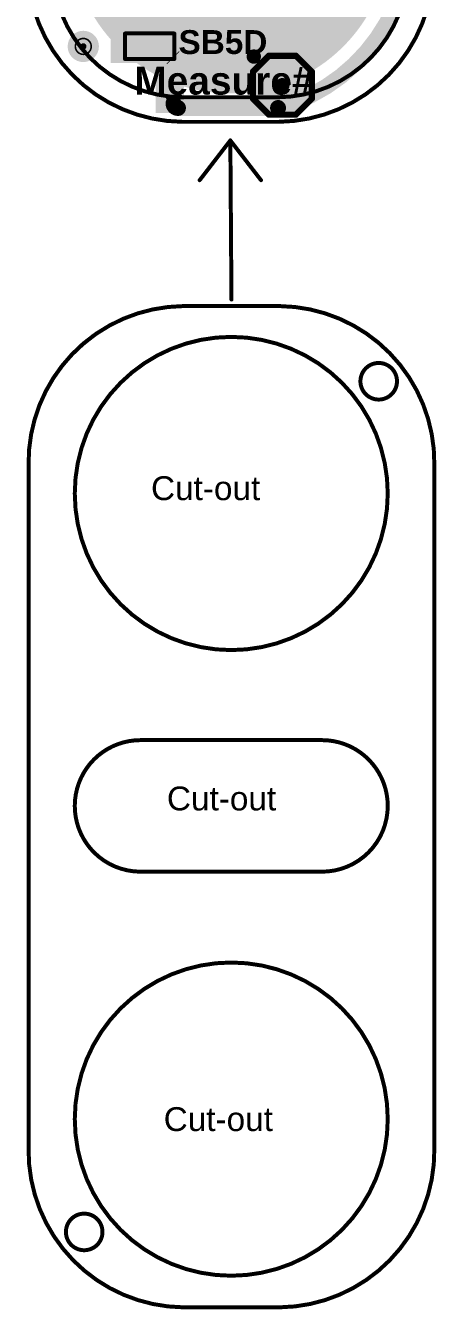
# Model space of a CAD drawing. Header units: inches. Extents: x -3.9 to 9.5, y -7 to 2.6.
# Drawn here: x -0.109 to 0.408, y -6.975 to -5.362 of the extents above; entities that cross this region are included whole.
import ezdxf

# ---------------------------------------------------------------- set-up
doc = ezdxf.new("R2010")
doc.units = ezdxf.units.IN
doc.header["$MEASUREMENT"] = 0
for name, color, linetype in [('Board Outline', 216, 'Continuous'), ('Bottom Layer', 5, 'Continuous'), ('Bottom Overlay', 54, 'Continuous'), ('Bottom Paste', 16, 'Continuous'), ('Bottom Solder', 6, 'Continuous'), ('Drill Drawing', 1, 'Continuous'), ('Fabrication', 76, 'Continuous'), ('Pad Holes', 156, 'Continuous'), ('Top Layer', 1, 'Continuous'), ('Top Overlay', 2, 'Continuous'), ('Top Paste', 8, 'Continuous'), ('Top Solder', 216, 'Continuous'), ('Via Holes', 16, 'Continuous')]:
    doc.layers.add(name, color=color, linetype=linetype)
doc.styles.add('Arial', font='', dxfattribs={"height": 0.2})
doc.styles.add('Arial_Bold', font='', dxfattribs={"height": 0.2})
doc.styles.get('Arial').set_extended_font_data('Arial')
doc.styles.get('Arial_Bold').set_extended_font_data('Arial', bold=True)

# ---------------------------------------------------------------- blocks, each defined once
blk = doc.blocks.new('S______B______0402_73')
at = {"layer": 'Top Layer'}
for points in [[(-0.0275, -0.0125), (-0.0275, 0.0125), (-0.009499999999999998, 0.0125), (-0.009500000000000001, -0.0125)], [(0.009499999999999998, -0.0125), (0.009500000000000001, 0.0125), (0.0275, 0.0125), (0.0275, -0.0125)]]:
    blk.add_hatch(color=1, dxfattribs=at).paths.add_polyline_path(points)
at = {"layer": 'Top Paste'}
for points in [[(-0.0275, -0.0125), (-0.0275, 0.0125), (-0.009499999999999998, 0.0125), (-0.009500000000000001, -0.0125)], [(0.009499999999999998, -0.0125), (0.009500000000000001, 0.0125), (0.0275, 0.0125), (0.0275, -0.0125)]]:
    blk.add_hatch(color=8, dxfattribs=at).paths.add_polyline_path(points)
at = {"layer": 'Top Solder'}
for points in [[(-0.0296654, -0.0146654), (-0.0296654, 0.0146654), (-0.007334599999999998, 0.0146654), (-0.007334600000000002, -0.0146654)], [(0.007334599999999998, -0.0146654), (0.007334600000000002, 0.0146654), (0.0296654, 0.0146654), (0.0296654, -0.0146654)]]:
    blk.add_hatch(color=216, dxfattribs=at).paths.add_polyline_path(points)
at = {"layer": 'Top Overlay'}
for points in [[(-0.031, -0.016, 0.005, 0.005, 0), (-0.031, 0.016, 0.005, 0.005, 0)], [(-0.031, 0.016, 0.005, 0.005, 0), (0.031, 0.016, 0.005, 0.005, 0)], [(0.031, -0.016, 0.005, 0.005, 0), (0.031, 0.016, 0.005, 0.005, 0)], [(-0.031, -0.016, 0.005, 0.005, 0), (0.031, -0.016, 0.005, 0.005, 0)], [(-0.032, -0.017, 0.000127, 0.000127, 0), (0.032, -0.017, 0.000127, 0.000127, 0)]]:
    blk.add_lwpolyline(points, format="xyseb", dxfattribs=at)
for points in [[(-0.03225, 0.016, 0.0025, 0.0025, 1), (-0.02975, 0.016, 0.0025, 0.0025, 1)], [(-0.03225, 0.016, 0.0025, 0.0025, 1), (-0.02975, 0.016, 0.0025, 0.0025, 1)], [(0.02975, 0.016, 0.0025, 0.0025, 1), (0.03225, 0.016, 0.0025, 0.0025, 1)], [(0.02975, 0.016, 0.0025, 0.0025, 1), (0.03225, 0.016, 0.0025, 0.0025, 1)], [(-0.03225, -0.016, 0.0025, 0.0025, 1), (-0.02975, -0.016, 0.0025, 0.0025, 1)], [(-0.03225, -0.016, 0.0025, 0.0025, 1), (-0.02975, -0.016, 0.0025, 0.0025, 1)], [(0.02975, -0.016, 0.0025, 0.0025, 1), (0.03225, -0.016, 0.0025, 0.0025, 1)], [(0.02975, -0.016, 0.0025, 0.0025, 1), (0.03225, -0.016, 0.0025, 0.0025, 1)], [(-0.0320317, -0.017, 6.35e-05, 6.35e-05, 1), (-0.0319683, -0.017, 6.35e-05, 6.35e-05, 1)], [(0.0319683, -0.017, 6.35e-05, 6.35e-05, 1), (0.0320317, -0.017, 6.35e-05, 6.35e-05, 1)]]:
    blk.add_lwpolyline(points, format="xyseb", close=True, dxfattribs=at)
blk = doc.blocks.new('T__________192')
at = {"layer": 'Top Layer'}
blk.add_hatch(color=1, dxfattribs=at).paths.add_polyline_path([(0.015, 0.03), (-0.015, 0.03), (-0.03, 0.015), (-0.03, -0.015), (-0.015, -0.03), (0.015, -0.03), (0.03, -0.015), (0.03, 0.015)])
at = {"layer": 'Top Paste'}
blk.add_hatch(color=8, dxfattribs=at).paths.add_polyline_path([(0.015, 0.03), (-0.015, 0.03), (-0.03, 0.015), (-0.03, -0.015), (-0.015, -0.03), (0.015, -0.03), (0.03, -0.015), (0.03, 0.015)])
at = {"layer": 'Top Solder'}
blk.add_hatch(color=216, dxfattribs=at).paths.add_polyline_path([(0.017, 0.034), (-0.017, 0.034), (-0.034, 0.017), (-0.034, -0.017), (-0.017, -0.034), (0.017, -0.034), (0.034, -0.017), (0.034, 0.017)])
at = {"layer": 'Top Overlay'}
for points in [[(-0.017, 0.037, 0.007874, 0.007874, 0), (-0.037, 0.017, 0.007874, 0.007874, 0)], [(0.017, 0.037, 0.007874, 0.007874, 0), (-0.017, 0.037, 0.007874, 0.007874, 0)], [(0.017, 0.037, 0.007874, 0.007874, 0), (-0.017, 0.037, 0.007874, 0.007874, 0)], [(0.037, 0.017, 0.007874, 0.007874, 0), (0.017, 0.037, 0.007874, 0.007874, 0)], [(-0.037, 0.017, 0.007874, 0.007874, 0), (-0.037, -0.017, 0.007874, 0.007874, 0)], [(0.037, 0.017, 0.007874, 0.007874, 0), (0.037, -0.017, 0.007874, 0.007874, 0)], [(-0.017, -0.037, 0.007874, 0.007874, 0), (-0.037, -0.017, 0.007874, 0.007874, 0)], [(0.037, -0.017, 0.007874, 0.007874, 0), (0.017, -0.037, 0.007874, 0.007874, 0)], [(0.017, -0.037, 0.007874, 0.007874, 0), (-0.017, -0.037, 0.007874, 0.007874, 0)], [(0.017, -0.037, 0.007874, 0.007874, 0), (-0.017, -0.037, 0.007874, 0.007874, 0)]]:
    blk.add_lwpolyline(points, format="xyseb", dxfattribs=at)
for points in [[(-0.0189685, 0.037, 0.003937, 0.003937, 1), (-0.0150315, 0.037, 0.003937, 0.003937, 1)], [(-0.0189685, 0.037, 0.003937, 0.003937, 1), (-0.0150315, 0.037, 0.003937, 0.003937, 1)], [(-0.0189685, 0.037, 0.003937, 0.003937, 1), (-0.0150315, 0.037, 0.003937, 0.003937, 1)], [(0.0150315, 0.037, 0.003937, 0.003937, 1), (0.0189685, 0.037, 0.003937, 0.003937, 1)], [(0.0150315, 0.037, 0.003937, 0.003937, 1), (0.0189685, 0.037, 0.003937, 0.003937, 1)], [(0.0150315, 0.037, 0.003937, 0.003937, 1), (0.0189685, 0.037, 0.003937, 0.003937, 1)], [(-0.0389685, 0.017, 0.003937, 0.003937, 1), (-0.0350315, 0.017, 0.003937, 0.003937, 1)], [(-0.0389685, 0.017, 0.003937, 0.003937, 1), (-0.0350315, 0.017, 0.003937, 0.003937, 1)], [(0.0350315, 0.017, 0.003937, 0.003937, 1), (0.0389685, 0.017, 0.003937, 0.003937, 1)], [(0.0350315, 0.017, 0.003937, 0.003937, 1), (0.0389685, 0.017, 0.003937, 0.003937, 1)], [(-0.0389685, -0.017, 0.003937, 0.003937, 1), (-0.0350315, -0.017, 0.003937, 0.003937, 1)], [(-0.0389685, -0.017, 0.003937, 0.003937, 1), (-0.0350315, -0.017, 0.003937, 0.003937, 1)], [(0.0350315, -0.017, 0.003937, 0.003937, 1), (0.0389685, -0.017, 0.003937, 0.003937, 1)], [(0.0350315, -0.017, 0.003937, 0.003937, 1), (0.0389685, -0.017, 0.003937, 0.003937, 1)], [(-0.0189685, -0.037, 0.003937, 0.003937, 1), (-0.0150315, -0.037, 0.003937, 0.003937, 1)], [(-0.0189685, -0.037, 0.003937, 0.003937, 1), (-0.0150315, -0.037, 0.003937, 0.003937, 1)], [(-0.0189685, -0.037, 0.003937, 0.003937, 1), (-0.0150315, -0.037, 0.003937, 0.003937, 1)], [(0.0150315, -0.037, 0.003937, 0.003937, 1), (0.0189685, -0.037, 0.003937, 0.003937, 1)], [(0.0150315, -0.037, 0.003937, 0.003937, 1), (0.0189685, -0.037, 0.003937, 0.003937, 1)], [(0.0150315, -0.037, 0.003937, 0.003937, 1), (0.0189685, -0.037, 0.003937, 0.003937, 1)]]:
    blk.add_lwpolyline(points, format="xyseb", close=True, dxfattribs=at)
blk = doc.blocks.new('_EMG________B_199')
at = {"layer": 'Bottom Layer'}
h = blk.add_hatch(color=5, dxfattribs=at)
edge = h.paths.add_edge_path()
edge.add_arc((-1.1e-06, 0.3931962), 0.1968504, 0, 360)
h = blk.add_hatch(color=5, dxfattribs=at)
edge = h.paths.add_edge_path()
edge.add_arc((-0.1141722, 0.0005045), 0.0826771, 90, 270)
edge.add_line((-0.1141722, -0.0821726), (0.1141744, -0.0821726))
edge.add_arc((0.1141744, 0.0005045), 0.0826771, 270, 450)
edge.add_line((0.1141744, 0.08318160000000001), (-0.1141722, 0.08318160000000001))
h = blk.add_hatch(color=5, dxfattribs=at)
edge = h.paths.add_edge_path()
edge.add_arc((1.1e-06, -0.3931963), 0.1968504, 0, 360)
at = {"layer": 'Bottom Paste'}
h = blk.add_hatch(color=16, dxfattribs=at)
edge = h.paths.add_edge_path()
edge.add_arc((-1.1e-06, 0.3931962), 0.1968504, 0, 360)
h = blk.add_hatch(color=16, dxfattribs=at)
edge = h.paths.add_edge_path()
edge.add_arc((-0.1141722, 0.0005045), 0.0826771, 90, 270)
edge.add_line((-0.1141722, -0.0821726), (0.1141744, -0.0821726))
edge.add_arc((0.1141744, 0.0005045), 0.0826771, 270, 450)
edge.add_line((0.1141744, 0.08318160000000001), (-0.1141722, 0.08318160000000001))
h = blk.add_hatch(color=16, dxfattribs=at)
edge = h.paths.add_edge_path()
edge.add_arc((1.1e-06, -0.3931963), 0.1968504, 0, 360)
at = {"layer": 'Bottom Solder'}
h = blk.add_hatch(color=6, dxfattribs=at)
edge = h.paths.add_edge_path()
edge.add_arc((-1.1e-06, 0.3931962), 0.2008504, 0, 360)
h = blk.add_hatch(color=6, dxfattribs=at)
edge = h.paths.add_edge_path()
edge.add_arc((-0.1141722, 0.0005045), 0.0866771, 90, 270)
edge.add_line((-0.1141722, -0.0861726), (0.1141744, -0.0861726))
edge.add_arc((0.1141744, 0.0005045), 0.0866771, 270, 450)
edge.add_line((0.1141744, 0.08718160000000001), (-0.1141722, 0.08718160000000001))
h = blk.add_hatch(color=6, dxfattribs=at)
edge = h.paths.add_edge_path()
edge.add_arc((1.1e-06, -0.3931963), 0.2008504, 0, 360)
at = {"layer": 'Bottom Overlay'}
for points in [[(-0.2237483, 0.4317209, 0.005, 0.005, -0.414213562373095), (-0.0602622, 0.5989226, 0.005, 0.005, 0)], [(-0.0602622, 0.5989226, 0.005, 0.005, 0), (0.0602644, 0.5989226, 0.005, 0.005, 0)], [(0.0602644, 0.5989226, 0.005, 0.005, -0.4142135623730966), (0.2237505, 0.4317209, 0.005, 0.005, 0)], [(-0.2237483, -0.431721, 0.005, 0.005, 0), (-0.2237483, 0.4317209, 0.005, 0.005, 0)], [(0.2237505, -0.4317177, 0.005, 0.005, 0), (0.2237505, 0.4317242, 0.005, 0.005, 0)], [(-0.0602622, -0.5989227, 0.005, 0.005, -0.4142135623730934), (-0.2237483, -0.431721, 0.005, 0.005, 0)], [(0.2237505, -0.431721, 0.005, 0.005, -0.4142135623730934), (0.0602644, -0.5989227, 0.005, 0.005, 0)], [(-0.0602622, -0.5989227, 0.005, 0.005, 0), (0.0602644, -0.5989227, 0.005, 0.005, 0)]]:
    blk.add_lwpolyline(points, format="xyseb", dxfattribs=at)
for points in [[(-0.0615122, 0.5989226, 0.0025, 0.0025, 1), (-0.0590122, 0.5989226, 0.0025, 0.0025, 1)], [(-0.0615122, 0.5989226, 0.0025, 0.0025, 1), (-0.0590122, 0.5989226, 0.0025, 0.0025, 1)], [(0.0590144, 0.5989226, 0.0025, 0.0025, 1), (0.0615144, 0.5989226, 0.0025, 0.0025, 1)], [(0.0590144, 0.5989226, 0.0025, 0.0025, 1), (0.0615144, 0.5989226, 0.0025, 0.0025, 1)], [(-0.2249983, 0.4317209, 0.0025, 0.0025, 1), (-0.2224983, 0.4317209, 0.0025, 0.0025, 1)], [(-0.2249983, 0.4317209, 0.0025, 0.0025, 1), (-0.2224983, 0.4317209, 0.0025, 0.0025, 1)], [(0.2225005, 0.4317242, 0.0025, 0.0025, 1), (0.2250005, 0.4317242, 0.0025, 0.0025, 1)], [(0.2225005, 0.4317209, 0.0025, 0.0025, 1), (0.2250005, 0.4317209, 0.0025, 0.0025, 1)], [(-0.2249983, -0.431721, 0.0025, 0.0025, 1), (-0.2224983, -0.431721, 0.0025, 0.0025, 1)], [(-0.2249983, -0.431721, 0.0025, 0.0025, 1), (-0.2224983, -0.431721, 0.0025, 0.0025, 1)], [(0.2225005, -0.4317177, 0.0025, 0.0025, 1), (0.2250005, -0.4317177, 0.0025, 0.0025, 1)], [(0.2225005, -0.431721, 0.0025, 0.0025, 1), (0.2250005, -0.431721, 0.0025, 0.0025, 1)], [(-0.0615122, -0.5989227, 0.0025, 0.0025, 1), (-0.0590122, -0.5989227, 0.0025, 0.0025, 1)], [(-0.0615122, -0.5989227, 0.0025, 0.0025, 1), (-0.0590122, -0.5989227, 0.0025, 0.0025, 1)], [(0.0590144, -0.5989227, 0.0025, 0.0025, 1), (0.0615144, -0.5989227, 0.0025, 0.0025, 1)], [(0.0590144, -0.5989227, 0.0025, 0.0025, 1), (0.0615144, -0.5989227, 0.0025, 0.0025, 1)]]:
    blk.add_lwpolyline(points, format="xyseb", close=True, dxfattribs=at)

msp = doc.modelspace()

# ---------------------------------------------------------------- hatches: boundary and pattern name
at = {"layer": 'Bottom Layer'}
h = msp.add_hatch(color=5, dxfattribs=at)
edge = h.paths.add_edge_path()
edge.add_arc((0.0773509, -5.4597832), 0.011811, 0, 360)
at = {"layer": 'Bottom Solder'}
h = msp.add_hatch(color=6, dxfattribs=at)
edge = h.paths.add_edge_path()
edge.add_arc((-0.0361383, -5.388049), 0.004, 0, 360)
at = {"layer": 'Pad Holes'}
h = msp.add_hatch(color=7, dxfattribs=at)
edge = h.paths.add_edge_path()
edge.add_arc((-0.0361383, -5.388049), 0.019685, 0, 360)
at = {"layer": 'Top Layer'}
for points in [[(-0.0016491, -5.4087832), (0.0383509, -5.4087832), (0.0383509, -5.2777832), (-0.0016491, -5.2777832)], [(0.0547211, -5.373783), (0.0547211, -5.471783), (0.0903509, -5.471783), (0.0903509, -5.373783)]]:
    msp.add_hatch(color=1, dxfattribs=at).paths.add_polyline_path(points)
h = msp.add_hatch(color=1, dxfattribs=at)
edge = h.paths.add_edge_path()
edge.add_arc((0.0773509, -5.4597832), 0.011811, 0, 360)
at = {"layer": 'Top Solder'}
h = msp.add_hatch(color=216, dxfattribs=at)
edge = h.paths.add_edge_path()
edge.add_arc((-0.0361383, -5.388049), 0.004, 0, 360)
at = {"layer": 'Via Holes'}
h = msp.add_hatch(color=7, dxfattribs=at)
edge = h.paths.add_edge_path()
edge.add_arc((0.0773509, -5.4597832), 0.0059055, 0, 360)

# ---------------------------------------------------------------- linework, layer by layer
at = {"layer": 'Board Outline'}
for points in [[(0.0884902, -5.482835, 0.005, 0.005, -0.4142135623730931), (-0.1061361, -5.2837853, 0.005, 0.005, 0)], [(0.4043509, -5.2837853, 0.005, 0.005, -0.414213562373093), (0.2097246, -5.482835, 0.005, 0.005, 0)], [(0.0884902, -5.482835, 0.005, 0.005, 0), (0.2097246, -5.482835, 0.005, 0.005, 0)]]:
    msp.add_lwpolyline(points, format="xyseb", dxfattribs=at)
for points in [[(0.0872402, -5.482835, 0.0025, 0.0025, 1), (0.0897402, -5.482835, 0.0025, 0.0025, 1)], [(0.0872402, -5.482835, 0.0025, 0.0025, 1), (0.0897402, -5.482835, 0.0025, 0.0025, 1)], [(0.2084746, -5.482835, 0.0025, 0.0025, 1), (0.2109746, -5.482835, 0.0025, 0.0025, 1)], [(0.2084746, -5.482835, 0.0025, 0.0025, 1), (0.2109746, -5.482835, 0.0025, 0.0025, 1)]]:
    msp.add_lwpolyline(points, format="xyseb", close=True, dxfattribs=at)
at = {"layer": 'Bottom Layer'}
for points in [[(-0.0226492, -5.0992831, 0.02, 0.02, -1.347470357221501), (0.2088513, -5.465408, 0.02, 0.02, 0)], [(0.0829758, -5.4654081, 0.02, 0.02, -0.4142135623730951), (0.0773509, -5.4597832, 0.02, 0.02, 0)], [(0.0829758, -5.4654081, 0.02, 0.02, 0), (0.2088514, -5.4654081, 0.02, 0.02, 0)]]:
    msp.add_lwpolyline(points, format="xyseb", dxfattribs=at)
for points in [[(0.0723509, -5.4597832, 0.01, 0.01, 1), (0.0823509, -5.4597832, 0.01, 0.01, 1)], [(0.0779758, -5.4654081, 0.01, 0.01, 1), (0.0879758, -5.4654081, 0.01, 0.01, 1)], [(0.0779758, -5.4654081, 0.01, 0.01, 1), (0.0879758, -5.4654081, 0.01, 0.01, 1)], [(0.2038513, -5.465408, 0.01, 0.01, 1), (0.2138513, -5.465408, 0.01, 0.01, 1)], [(0.2038514, -5.4654081, 0.01, 0.01, 1), (0.2138514, -5.4654081, 0.01, 0.01, 1)]]:
    msp.add_lwpolyline(points, format="xyseb", close=True, dxfattribs=at)
at = {"layer": 'Drill Drawing'}
for points in [[(-0.0261383, -5.388049, 0.002, 0.002, 1), (-0.0461383, -5.388049, 0.002, 0.002, 1)], [(-0.0466383, -5.388049, 0.001, 0.001, 1), (-0.0456383, -5.388049, 0.001, 0.001, 1)], [(-0.0266383, -5.388049, 0.001, 0.001, 1), (-0.0256383, -5.388049, 0.001, 0.001, 1)], [(0.0668509, -5.4497832, 0.001, 0.001, 1), (0.0678509, -5.4497832, 0.001, 0.001, 1)], [(0.0668509, -5.4497832, 0.001, 0.001, 1), (0.0678509, -5.4497832, 0.001, 0.001, 1)], [(0.0868509, -5.4497832, 0.001, 0.001, 1), (0.0878509, -5.4497832, 0.001, 0.001, 1)], [(0.0868509, -5.4497832, 0.001, 0.001, 1), (0.0878509, -5.4497832, 0.001, 0.001, 1)], [(0.0768509, -5.4697832, 0.001, 0.001, 1), (0.0778509, -5.4697832, 0.001, 0.001, 1)], [(0.0768509, -5.4697832, 0.001, 0.001, 1), (0.0778509, -5.4697832, 0.001, 0.001, 1)]]:
    msp.add_lwpolyline(points, format="xyseb", close=True, dxfattribs=at)
for points in [[(0.0673509, -5.4497832, 0.002, 0.002, 0), (0.0873509, -5.4497832, 0.002, 0.002, 0)], [(0.0673509, -5.4497832, 0.002, 0.002, 0), (0.0773509, -5.4697832, 0.002, 0.002, 0)], [(0.0773509, -5.4697832, 0.002, 0.002, 0), (0.0873509, -5.4497832, 0.002, 0.002, 0)]]:
    msp.add_lwpolyline(points, format="xyseb", dxfattribs=at)
at = {"layer": 'Fabrication'}
for points in [[(0.1102563, -5.5561965, 0.005, 0.005, 0), (0.1488401, -5.5061965, 0.005, 0.005, 0)], [(0.1488401, -5.5061965, 0.005, 0.005, 0), (0.1502563, -5.7061965, 0.005, 0.005, 0)], [(0.1488401, -5.5061965, 0.005, 0.005, 0), (0.1874239, -5.5561965, 0.005, 0.005, 0)], [(-0.1049983, -5.9134734, 0.005, 0.005, -0.414213562373093), (0.089628, -5.7144237, 0.005, 0.005, 0)], [(0.089628, -5.7144237, 0.005, 0.005, 0), (0.2108624, -5.7144237, 0.005, 0.005, 0)], [(0.2108624, -5.7144237, 0.005, 0.005, -0.414213562373093), (0.4054887, -5.9134734, 0.005, 0.005, 0)], [(-0.1049906, -5.9134707, 0.005, 0.005, -0.2441754300213252), (-0.0231903, -5.7515316, 0.005, 0.005, 0)], [(-0.1049969, -6.7739296, 0.005, 0.005, 0), (-0.1049906, -5.9134707, 0.005, 0.005, 0)], [(0.4054887, -5.9134691, 0.005, 0.005, 0), (0.4054901, -6.7739318, 0.005, 0.005, 0)], [(-0.0226326, -6.2842301, 0.005, 0.005, -0.198912367379658), (0.035829, -6.2600145, 0.005, 0.005, 0)], [(0.035829, -6.2600145, 0.005, 0.005, 0), (0.2641754, -6.2600145, 0.005, 0.005, 0)], [(0.2641754, -6.2600145, 0.005, 0.005, -0.198912367379658), (0.322637, -6.2842301, 0.005, 0.005, 0)], [(-0.0468482, -6.3426917, 0.005, 0.005, -0.198912367379658), (-0.0226326, -6.2842301, 0.005, 0.005, 0)], [(0.322637, -6.2842301, 0.005, 0.005, -0.198912367379658), (0.3468526, -6.3426917, 0.005, 0.005, 0)], [(-0.0226326, -6.4011533, 0.005, 0.005, -0.198912367379658), (-0.0468482, -6.3426917, 0.005, 0.005, 0)], [(0.3468526, -6.3426917, 0.005, 0.005, -0.198912367379658), (0.322637, -6.4011533, 0.005, 0.005, 0)], [(0.035829, -6.4253689, 0.005, 0.005, -0.198912367379658), (-0.0226326, -6.4011533, 0.005, 0.005, 0)], [(0.322637, -6.4011533, 0.005, 0.005, -0.198912367379658), (0.2641754, -6.4253689, 0.005, 0.005, 0)], [(0.035829, -6.4253689, 0.005, 0.005, 0), (0.2641754, -6.4253689, 0.005, 0.005, 0)], [(0.0896294, -6.9729815, 0.005, 0.005, -0.4142135623730931), (-0.1049969, -6.7739318, 0.005, 0.005, 0)], [(0.4054901, -6.7739318, 0.005, 0.005, -0.414213562373093), (0.2108638, -6.9729815, 0.005, 0.005, 0)], [(0.0896294, -6.9729815, 0.005, 0.005, 0), (0.2108638, -6.9729815, 0.005, 0.005, 0)]]:
    msp.add_lwpolyline(points, format="xyseb", dxfattribs=at)
for points in [[(0.1475901, -5.5061965, 0.0025, 0.0025, 1), (0.1500901, -5.5061965, 0.0025, 0.0025, 1)], [(0.1475901, -5.5061965, 0.0025, 0.0025, 1), (0.1500901, -5.5061965, 0.0025, 0.0025, 1)], [(0.1475901, -5.5061965, 0.0025, 0.0025, 1), (0.1500901, -5.5061965, 0.0025, 0.0025, 1)], [(0.1090063, -5.5561965, 0.0025, 0.0025, 1), (0.1115063, -5.5561965, 0.0025, 0.0025, 1)], [(0.1861739, -5.5561965, 0.0025, 0.0025, 1), (0.1886739, -5.5561965, 0.0025, 0.0025, 1)], [(0.1490063, -5.7061965, 0.0025, 0.0025, 1), (0.1515063, -5.7061965, 0.0025, 0.0025, 1)], [(0.088378, -5.7144237, 0.0025, 0.0025, 1), (0.090878, -5.7144237, 0.0025, 0.0025, 1)], [(0.088378, -5.7144237, 0.0025, 0.0025, 1), (0.090878, -5.7144237, 0.0025, 0.0025, 1)], [(0.2096124, -5.7144237, 0.0025, 0.0025, 1), (0.2121124, -5.7144237, 0.0025, 0.0025, 1)], [(0.2096124, -5.7144237, 0.0025, 0.0025, 1), (0.2121124, -5.7144237, 0.0025, 0.0025, 1)], [(0.3468504, -5.95, 0.005, 0.005, 1), (-0.0468504, -5.95, 0.005, 0.005, 1)], [(-0.0244403, -5.7515316, 0.0025, 0.0025, 1), (-0.0219403, -5.7515316, 0.0025, 0.0025, 1)], [(0.3584913, -5.8089302, 0.005, 0.005, 1), (0.3124889, -5.8089302, 0.005, 0.005, 1)], [(0.3112389, -5.8089302, 0.0025, 0.0025, 1), (0.3137389, -5.8089302, 0.0025, 0.0025, 1)], [(0.3572413, -5.8089302, 0.0025, 0.0025, 1), (0.3597413, -5.8089302, 0.0025, 0.0025, 1)], [(-0.1062483, -5.9134734, 0.0025, 0.0025, 1), (-0.1037483, -5.9134734, 0.0025, 0.0025, 1)], [(-0.1062406, -5.9134707, 0.0025, 0.0025, 1), (-0.1037406, -5.9134707, 0.0025, 0.0025, 1)], [(-0.1062406, -5.9134707, 0.0025, 0.0025, 1), (-0.1037406, -5.9134707, 0.0025, 0.0025, 1)], [(0.4042387, -5.9134691, 0.0025, 0.0025, 1), (0.4067387, -5.9134691, 0.0025, 0.0025, 1)], [(0.4042387, -5.9134734, 0.0025, 0.0025, 1), (0.4067387, -5.9134734, 0.0025, 0.0025, 1)], [(-0.0481004, -5.95, 0.0025, 0.0025, 1), (-0.0456004, -5.95, 0.0025, 0.0025, 1)], [(0.3456004, -5.95, 0.0025, 0.0025, 1), (0.3481004, -5.95, 0.0025, 0.0025, 1)], [(0.034579, -6.2600145, 0.0025, 0.0025, 1), (0.037079, -6.2600145, 0.0025, 0.0025, 1)], [(0.034579, -6.2600145, 0.0025, 0.0025, 1), (0.037079, -6.2600145, 0.0025, 0.0025, 1)], [(0.2629254, -6.2600145, 0.0025, 0.0025, 1), (0.2654254, -6.2600145, 0.0025, 0.0025, 1)], [(0.2629254, -6.2600145, 0.0025, 0.0025, 1), (0.2654254, -6.2600145, 0.0025, 0.0025, 1)], [(-0.0238826, -6.2842301, 0.0025, 0.0025, 1), (-0.0213826, -6.2842301, 0.0025, 0.0025, 1)], [(-0.0238826, -6.2842301, 0.0025, 0.0025, 1), (-0.0213826, -6.2842301, 0.0025, 0.0025, 1)], [(0.321387, -6.2842301, 0.0025, 0.0025, 1), (0.323887, -6.2842301, 0.0025, 0.0025, 1)], [(0.321387, -6.2842301, 0.0025, 0.0025, 1), (0.323887, -6.2842301, 0.0025, 0.0025, 1)], [(-0.0480982, -6.3426917, 0.0025, 0.0025, 1), (-0.0455982, -6.3426917, 0.0025, 0.0025, 1)], [(-0.0480982, -6.3426917, 0.0025, 0.0025, 1), (-0.0455982, -6.3426917, 0.0025, 0.0025, 1)], [(0.3456026, -6.3426917, 0.0025, 0.0025, 1), (0.3481026, -6.3426917, 0.0025, 0.0025, 1)], [(0.3456026, -6.3426917, 0.0025, 0.0025, 1), (0.3481026, -6.3426917, 0.0025, 0.0025, 1)], [(-0.0238826, -6.4011533, 0.0025, 0.0025, 1), (-0.0213826, -6.4011533, 0.0025, 0.0025, 1)], [(-0.0238826, -6.4011533, 0.0025, 0.0025, 1), (-0.0213826, -6.4011533, 0.0025, 0.0025, 1)], [(0.321387, -6.4011533, 0.0025, 0.0025, 1), (0.323887, -6.4011533, 0.0025, 0.0025, 1)], [(0.321387, -6.4011533, 0.0025, 0.0025, 1), (0.323887, -6.4011533, 0.0025, 0.0025, 1)], [(0.034579, -6.4253689, 0.0025, 0.0025, 1), (0.037079, -6.4253689, 0.0025, 0.0025, 1)], [(0.034579, -6.4253689, 0.0025, 0.0025, 1), (0.037079, -6.4253689, 0.0025, 0.0025, 1)], [(0.2629254, -6.4253689, 0.0025, 0.0025, 1), (0.2654254, -6.4253689, 0.0025, 0.0025, 1)], [(0.2629254, -6.4253689, 0.0025, 0.0025, 1), (0.2654254, -6.4253689, 0.0025, 0.0025, 1)], [(0.3468526, -6.7363925, 0.005, 0.005, 1), (-0.0468482, -6.7363925, 0.005, 0.005, 1)], [(-0.0480982, -6.7363925, 0.0025, 0.0025, 1), (-0.0455982, -6.7363925, 0.0025, 0.0025, 1)], [(0.3456026, -6.7363925, 0.0025, 0.0025, 1), (0.3481026, -6.7363925, 0.0025, 0.0025, 1)], [(-0.1062469, -6.7739296, 0.0025, 0.0025, 1), (-0.1037469, -6.7739296, 0.0025, 0.0025, 1)], [(-0.1062469, -6.7739318, 0.0025, 0.0025, 1), (-0.1037469, -6.7739318, 0.0025, 0.0025, 1)], [(0.4042401, -6.7739318, 0.0025, 0.0025, 1), (0.4067401, -6.7739318, 0.0025, 0.0025, 1)], [(0.4042401, -6.7739318, 0.0025, 0.0025, 1), (0.4067401, -6.7739318, 0.0025, 0.0025, 1)], [(-0.0119979, -6.878196, 0.005, 0.005, 1), (-0.0580003, -6.878196, 0.005, 0.005, 1)], [(-0.0592503, -6.878196, 0.0025, 0.0025, 1), (-0.0567503, -6.878196, 0.0025, 0.0025, 1)], [(-0.0132479, -6.878196, 0.0025, 0.0025, 1), (-0.0107479, -6.878196, 0.0025, 0.0025, 1)], [(0.0883794, -6.9729815, 0.0025, 0.0025, 1), (0.0908794, -6.9729815, 0.0025, 0.0025, 1)], [(0.0883794, -6.9729815, 0.0025, 0.0025, 1), (0.0908794, -6.9729815, 0.0025, 0.0025, 1)], [(0.2096138, -6.9729815, 0.0025, 0.0025, 1), (0.2121138, -6.9729815, 0.0025, 0.0025, 1)], [(0.2096138, -6.9729815, 0.0025, 0.0025, 1), (0.2121138, -6.9729815, 0.0025, 0.0025, 1)]]:
    msp.add_lwpolyline(points, format="xyseb", close=True, dxfattribs=at)
at = {"layer": 'Top Layer'}
for points in [[(0.1783509, -5.4007832, 0.018, 0.018, 0), (0.1783509, -5.1817832, 0.018, 0.018, 0)], [(0.0770406, -5.4594729, 0.025, 0.025, 0), (0.0770406, -5.4024729, 0.025, 0.025, 0)], [(0.0763509, -5.4017832, 0.022, 0.022, 0), (0.0770406, -5.4024729, 0.022, 0.022, 0)], [(0.1783509, -5.4007832, 0.018, 0.018, 0), (0.2143509, -5.4367832, 0.018, 0.018, 0)], [(0.0770406, -5.4594729, 0.022, 0.022, 0), (0.0773509, -5.4597832, 0.022, 0.022, 0)]]:
    msp.add_lwpolyline(points, format="xyseb", dxfattribs=at)
for points in [[(0.0707906, -5.4024729, 0.0125, 0.0125, 1), (0.0832906, -5.4024729, 0.0125, 0.0125, 1)], [(0.0708509, -5.4017832, 0.011, 0.011, 1), (0.0818509, -5.4017832, 0.011, 0.011, 1)], [(0.0715406, -5.4024729, 0.011, 0.011, 1), (0.0825406, -5.4024729, 0.011, 0.011, 1)], [(0.1738509, -5.4007832, 0.009, 0.009, 1), (0.1828509, -5.4007832, 0.009, 0.009, 1)], [(0.1738509, -5.4007832, 0.009, 0.009, 1), (0.1828509, -5.4007832, 0.009, 0.009, 1)], [(0.2098509, -5.4367832, 0.009, 0.009, 1), (0.2188509, -5.4367832, 0.009, 0.009, 1)], [(0.0707906, -5.4594729, 0.0125, 0.0125, 1), (0.0832906, -5.4594729, 0.0125, 0.0125, 1)], [(0.0715406, -5.4594729, 0.011, 0.011, 1), (0.0825406, -5.4594729, 0.011, 0.011, 1)], [(0.0718509, -5.4597832, 0.011, 0.011, 1), (0.0828509, -5.4597832, 0.011, 0.011, 1)]]:
    msp.add_lwpolyline(points, format="xyseb", close=True, dxfattribs=at)

# ---------------------------------------------------------------- block references
for name, p in [('_EMG________B_199', (0.1488619, -4.8530492)), ('S______B______0402_73', (0.0473509, -5.3877832))]:
    msp.add_blockref(name, p)
at = {"rotation": 180}
msp.add_blockref('T__________192', (0.2143509, -5.4367832), dxfattribs=at)

# ---------------------------------------------------------------- texts
at = {"layer": 'Fabrication', "style": 'Arial'}
for p in [(0.0490586, -5.958344), (0.0690586, -6.348344), (0.0650022, -6.7513925)]:
    msp.add_text('Cut-out', height=0.03, dxfattribs=at).set_placement(p)
at = {"layer": 'Top Overlay', "style": 'Arial_Bold'}
msp.add_text('SB5D', height=0.03, dxfattribs=at).set_placement((0.0836601, -5.3975832))
msp.add_text('Measure#', height=0.035, rotation=360, dxfattribs=at).set_placement((0.028, -5.4486112))

doc.saveas('drawing.dxf')
